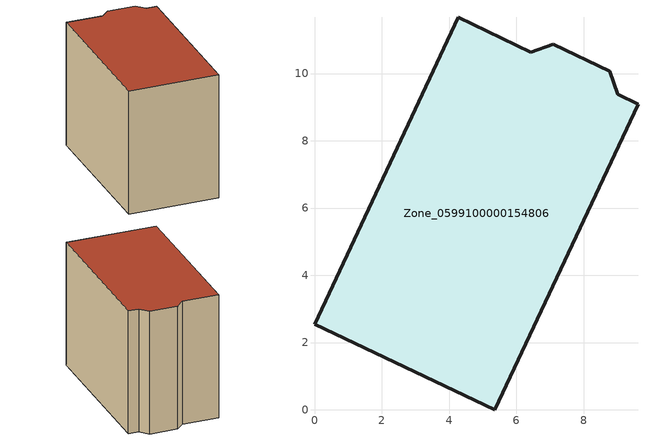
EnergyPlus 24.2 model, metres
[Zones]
Zone_0599100000154806
 floor ground (C_G): 6.43,10.63 7.1,10.88 8.78,10.07 9.01,9.38 9.62,9.09 5.36,0 0,2.54 4.27,11.68 z0
 wall outside (C_F): 9.01,9.38 8.78,10.07 7.1,10.88 6.43,10.63 4.27,11.68 0,2.54 5.36,0 9.62,9.09 9.01,9.38 z0:8.4
 roof outside (C_R): 5.36,0 9.62,9.09 9.01,9.38 8.78,10.07 7.1,10.88 6.43,10.63 4.27,11.68 0,2.54 z8.4
[BUILDING]
Pand.0599100000154806: North Axis=0; Terrain=City; Loads Convergence Tolerance Value=0.04; Temperature Convergence Tolerance Value=0.4; Solar Distribution=FullExterior; Maximum Number of Warmup Days=25; Minimum Number of Warmup Days=1
[Site:Location]
Rotterdam.The.Hague.AP_ZH_NLD Design_Conditions: Latitude=51.96; Longitude=4.45; Time Zone=1; Elevation=-4.5
[SITE:GROUNDTEMPERATURE:BUILDINGSURFACE]
18, 18, 18, 18, 18, 18, 18, 18, 18, 18, 18, 18
[MATERIAL] Thermal Absorptance=0.9; Solar Absorptance=0.7; Visible Absorptance=0.7
Name | Roughness | Thickness | Conductivity | Density | Specific Heat
G.TI.1946 | MediumSmooth | 0.15 | 1 | 540 | 1210
F.TI.1946 | Rough | 0.3 | 0.857143 | 1920 | 840
R.TI.1946 | MediumRough | 0.2 | 0.1 | 1500 | 1000
[CONSTRUCTION]
C_G: G.TI.1946
C_F: F.TI.1946
C_R: R.TI.1946
[ZONE]
Zone_0599100000154806: Type=1; Multiplier=1; Ceiling Height=Autocalculate; Volume=Autocalculate; Floor Area=autocalculate; Part of Total Floor Area=Yes
[ZONEINFILTRATION:DESIGNFLOWRATE]
Infil_Zone_0599100000154806: Zone or ZoneList or Space or SpaceList=Zone_0599100000154806; Schedule=AlwaysOn; Design Flow Rate Calculation Method=Flow/Area; Flow Rate per Floor Area=0.003; Constant Term Coefficient=1; Temperature Term Coefficient=0; Velocity Term Coefficient=0; Velocity Squared Term Coefficient=0
[HVACTEMPLATE:ZONE:IDEALLOADSAIRSYSTEM]
Zone_0599100000154806: Maximum Heating Supply Air Temperature=50; Minimum Cooling Supply Air Temperature=13; Maximum Heating Supply Air Humidity Ratio=0.0156; Minimum Cooling Supply Air Humidity Ratio=0.0077; Heating Limit=NoLimit; Cooling Limit=NoLimit; Dehumidification Control Type=ConstantSensibleHeatRatio; Cooling Sensible Heat Ratio=0.7; Dehumidification Setpoint=60; Humidification Control Type=None; Humidification Setpoint=30; Outdoor Air Method=None; Outdoor Air Flow Rate per Person=0.00944; Outdoor Air Flow Rate per Zone Floor Area=0; Outdoor Air Flow Rate per Zone=0; Demand Controlled Ventilation Type=None; Outdoor Air Economizer Type=NoEconomizer; Heat Recovery Type=None; Sensible Heat Recovery Effectiveness=0.7; Latent Heat Recovery Effectiveness=0.65
[ZONECONTROL:THERMOSTAT]
ThermostatControl_Zone_0599100000154806: Zone or ZoneList=Zone_0599100000154806; Control Type Schedule=DualSetpointControlType; Control 1=Thermostat_Zone_0599100000154806; Temperature Difference Between Cutout And Setpoint=0
[THERMOSTATSETPOINT:DUALSETPOINT]
Thermostat_Zone_0599100000154806: Heating Setpoint Temperature Schedule=HeatingSetpoint_Zone_0599100000154806; Cooling Setpoint Temperature Schedule=CoolingSetpoint_Zone_0599100000154806
[SCHEDULE:COMPACT]
HeatingSetpoint_Zone_0599100000154806: Through: 12/31, For: AllDays, Until: 24:00, 21
CoolingSetpoint_Zone_0599100000154806: Through: 12/31, For: AllDays, Until: 24:00, 24
DualSetpointControlType: Through: 12/31, For: AllDays, Until: 24:00, 4
AlwaysOn: Through: 12/31, For: AllDays, Until: 24:00, 1
